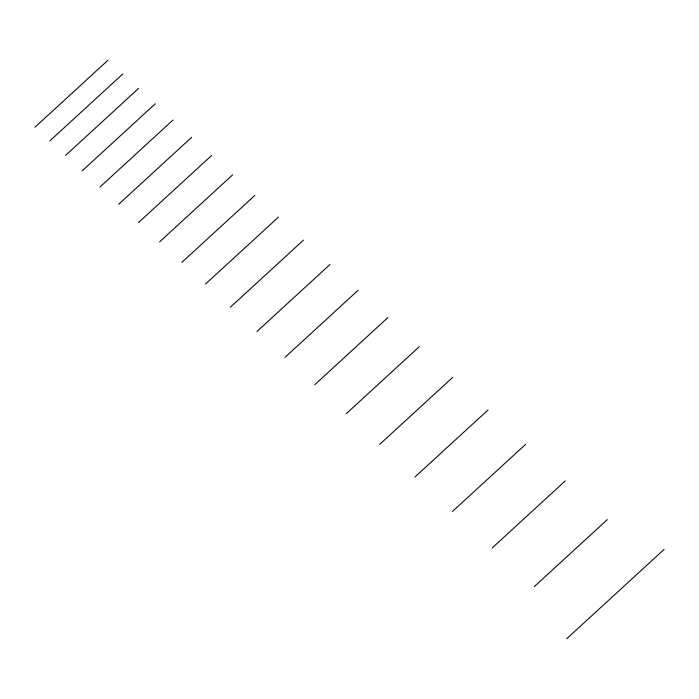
<?xml version="1.0" encoding="UTF-8"?>
<svg xmlns="http://www.w3.org/2000/svg" width="699" height="699" viewBox="0 0 699 699"><rect width="100%" height="100%" fill="white"/><g stroke="black" fill="none" stroke-linecap="round" stroke-linejoin="round"><path stroke-width="1.05" d="M34.95 127.227L107.969 60.236M49.821 140.91L122.841 73.911M65.575 155.405L138.594 88.406M82.272 170.757L155.292 103.767M99.957 187.035L172.976 120.036M118.69 204.265L191.709 137.275M138.542 222.527L211.561 155.536M159.573 241.88L232.592 174.881M181.854 262.378L254.882 195.379M205.462 284.091L278.482 217.101M230.478 307.106L303.497 240.107M256.97 331.483L329.989 264.484M285.043 357.303L358.063 290.312M314.786 384.668L387.814 317.669M346.302 413.659L419.321 346.66M379.688 444.372L452.707 377.373M415.057 476.91L488.077 409.911M452.533 511.388L525.552 444.389M492.236 547.911L565.255 480.912M534.298 586.601L607.317 519.61M566.688 638.764L664.05 549.44"/></g></svg>
